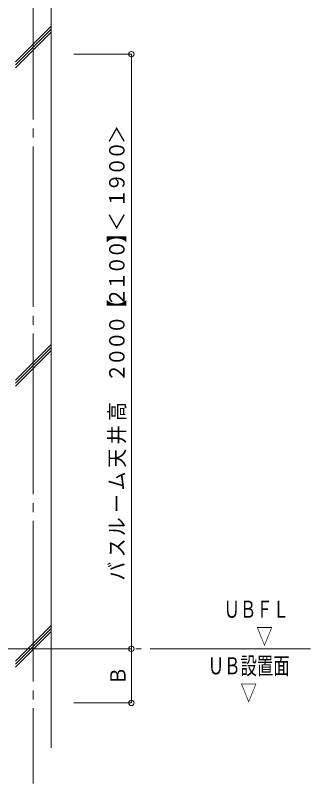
# Model space of a CAD drawing. Units: millimetres on the paper. Extents: x -305 to 305, y -152 to 152.
# Drawn here: x -182.4 to -149.3, y 8.5 to 94.6 of the extents above; entities that cross this region are included whole.
import ezdxf
from ezdxf.enums import TextEntityAlignment as Align

# ---------------------------------------------------------------- set-up
doc = ezdxf.new("R2010")
doc.units = ezdxf.units.MM
for name, pattern in [('DASHED2', [3, 2, -1]), ('LONG_CHAIN', [21, 18, -1, 1, -1]), ('LONG_DOUBLE_CHAIN', [21.8, 18, -1, 0.6, -0.6, 0.6, -1])]:
    doc.linetypes.add(name, pattern=pattern)
doc.layers.add('0-0_0', color=7, linetype='Continuous', lineweight=9)
doc.layers.add('0-1_VIEW0001', color=7, linetype='DASHED2', lineweight=9)
doc.styles.add('ＭＳ ゴシック', font='')
doc.styles.get('ＭＳ ゴシック').set_extended_font_data('MS Gothic')

# ---------------------------------------------------------------- blocks, each defined once
blk = doc.blocks.new('_ORIGIN')
at = {"layer": '0-0_0'}
blk.add_line((0, 0), (-1, 0), dxfattribs=at)
blk.add_circle((0, 0), 0.5, dxfattribs=at)

msp = doc.modelspace()

# ---------------------------------------------------------------- linework, layer by layer
at = {"layer": '0-1_VIEW0001', "linetype": 'LONG_CHAIN'}
msp.add_line((-180.425, 100.925), (-180.425, 8.476), dxfattribs=at)
at = {"layer": '0-1_VIEW0001', "linetype": 'Continuous'}
for p, q in [((-178.425, 100.925), (-178.425, 12.482)), ((-182.424, 89.4), (-178.424, 93.4)), ((-182.424, 89.067), (-178.424, 93.067)), ((-182.424, 88.734), (-178.424, 92.734)), ((-175.885, 90.258), (-169.425, 90.258)), ((-169.425, 24.191), (-169.425, 89.658)), ((-182.424, 53.703), (-178.424, 57.703)), ((-182.424, 53.37), (-178.424, 57.37)), ((-182.424, 53.037), (-178.424, 57.037)), ((-182.423, 22.191), (-178.423, 26.191)), ((-182.423, 21.858), (-178.423, 25.858)), ((-182.423, 21.524), (-178.423, 25.524)), ((-175.885, 23.591), (-169.425, 23.591)), ((-175.885, 23.591), (-169.425, 23.591)), ((-169.425, 18.125), (-169.425, 22.991)), ((-175.885, 17.525), (-169.425, 17.525))]:
    msp.add_line(p, q, dxfattribs=at)
at = {"layer": '0-1_VIEW0001', "linetype": 'LONG_DOUBLE_CHAIN'}
msp.add_line((-149.328, 23.591), (-254.425, 23.591), dxfattribs=at)

# ---------------------------------------------------------------- block references
at = {"layer": '0-1_VIEW0001', "xscale": 0.6, "yscale": 0.6}
for p, rotation in [((-169.425, 90.258), 90), ((-169.425, 23.591), 270), ((-169.425, 23.591), 90), ((-169.425, 17.525), 270)]:
    msp.add_blockref('_ORIGIN', p, dxfattribs=dict(at, rotation=rotation))

# ---------------------------------------------------------------- texts
at = {"layer": '0-1_VIEW0001', "style": 'ＭＳ ゴシック', "width": 0.9}
for s, p in [('＞', (-169.664, 80.195)), ('０', (-169.664, 78.406)), ('０', (-169.664, 76.617)), ('９', (-169.664, 74.828)), ('１', (-169.664, 73.038)), ('＜', (-169.664, 70.421)), ('】', (-169.664, 69.113)), ('０', (-169.664, 67.323)), ('０', (-169.664, 65.534)), ('１', (-169.664, 63.745)), ('２', (-169.664, 61.956)), ('【', (-169.664, 60.647)), ('０', (-169.664, 58.858)), ('０', (-169.664, 57.069)), ('０', (-169.664, 55.28)), ('２', (-169.664, 53.49)), ('高', (-169.664, 49.134)), ('井', (-169.664, 46.517)), ('天', (-169.664, 43.9)), ('ム', (-169.664, 41.344)), ('ー', (-169.664, 38.829)), ('ル', (-169.664, 36.212)), ('ス', (-169.664, 33.851)), ('バ', (-169.664, 31.233)), ('Ｂ', (-169.542, 19.501))]:
    msp.add_text(s, height=1.73, rotation=90, dxfattribs=at).set_placement(p, align=Align.BOTTOM_LEFT)
at = {"layer": '0-1_VIEW0001', "style": 'ＭＳ ゴシック', "width": 0.7}
for s, p in [('ＵＢＦＬ', (-159.083, 26.49)), ('\u3000\u3000▽', (-159.083, 23.492)), ('ＵＢ設置面', (-160.857, 20.15)), ('\u3000\u3000▽', (-160.857, 17.152))]:
    msp.add_text(s, height=1.921, dxfattribs=at).set_placement(p, align=Align.BOTTOM_LEFT)

doc.saveas('drawing.dxf')
